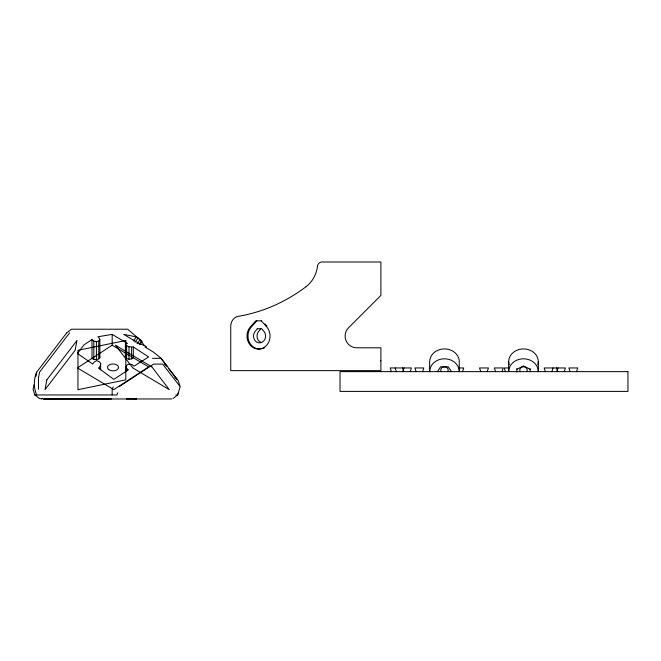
<?xml version="1.0" encoding="UTF-8"?>
<svg xmlns="http://www.w3.org/2000/svg" width="661" height="661" viewBox="0 0 661 661"><rect width="100%" height="100%" fill="white"/><g stroke="black" fill="none" stroke-linecap="round" stroke-linejoin="round"><path stroke-width="0.99" d="M100.274 369.722L100.621 363.657L99.373 361.79L97.01 360.666L94.424 361.782L92.689 364.046L77.395 353.47L84.087 344.761L91.995 339.589L93.812 341.101L96.415 341.679L98.729 341.076L99.869 339.795L99.398 338.225L97.894 336.771L112.18 334.383L127.474 343.489L125.739 343.786L125.383 344.695L125.383 357.064L126.631 358.51L129.002 359.22L131.589 358.923L133.324 357.791L133.324 346.975L129.002 346.851L125.383 344.695M125.383 357.064L125.739 355.444M178.296 392.865L177.652 394.964L172.984 398.525M66.538 333.111L36.669 372.151L35.818 376.39L35.95 375.969M33.942 384.851L33.05 389.197L34.835 394.964L39.495 398.525L42.122 399.004M180.114 386.982L177.652 394.964L175.727 394.964M402.813 371.639L404.036 367.954M410.217 371.639L411.448 367.954L390.213 367.954L391.436 371.639M422.569 371.639L423.792 367.954L414.901 367.954L416.133 371.639M462.51 371.639L463.741 367.954L459.296 367.954M487.207 371.639L488.429 367.954L479.539 367.954L480.77 371.639M502.021 371.639L503.244 367.954L494.354 367.954L495.585 371.639M551.844 371.639L553.067 367.954M556.785 371.639L558.008 367.954M564.188 371.639L565.419 367.954L544.177 367.954L545.408 371.639M576.532 371.639L577.764 367.954L568.873 367.954L570.096 371.639M113.171 386.982L112.155 389.197L112.155 394.964M117.84 392.75L116.823 394.964L34.835 394.964M437.433 371.639L440.647 366.814L448.307 366.814L451.587 371.738M126.144 371.366L126.144 366.351L127.276 364.732L129.589 364.095L132.2 364.674L134.018 366.186L148.609 356.948L133.324 346.975M69.678 332.78L39.553 372.151L38.445 377.918L38.454 389.197M133.274 340.952L136.381 336.903L140.471 340.002M134.96 342.216L138.025 338.209M137.067 343.786L140.132 339.771M139.223 344.34L141.702 341.101L142.107 341.704L140.231 344.158M91.995 339.589L91.995 358.386L93.812 359.468L96.415 359.691L98.729 358.915L99.869 357.436L99.869 339.795M100.274 365.855L98.539 368.094L113.832 379.373L128.432 369.83L126.615 368.326L126.144 366.351M260.814 328.715L258.55 331.483A6.792 6.048 90 0 0 261.475 342.638M256.79 320.825L251.37 326.906A12.964 11.551 90 0 0 249.222 341.902A12.964 11.551 90 0 0 261.235 348.892M66.794 332.78L71.454 329.211L127.672 329.211L141.793 341.175M112.18 345.199L77.395 367.929L113.832 389.626L148.618 366.896L112.18 345.199L112.18 334.383M119.228 386.611L153.683 364.095L162.68 364.062L180.114 386.611L178.33 380.843L161.102 358.328L152.584 358.328M516.869 369.243L523.495 365.93L530.122 369.243M171.695 398.955L43.221 399.004L111.552 398.963M104.149 398.988L103.124 398.988L108.23 398.988M261.368 320.825L255.782 320.825L250.362 326.906A12.964 11.551 -90 0 0 250.362 345.24A12.964 11.551 -90 0 0 266.697 345.24A12.964 11.551 -90 0 0 266.697 326.906L261.277 320.825M380.406 360.766L380.901 360.766M508.681 367.954L504.236 367.954L505.458 371.639M41.337 398.525L42.436 398.525M126.425 398.98L136.406 398.971L135.001 398.971M101.472 398.988L102.356 398.988M136.381 336.903L123.706 334.383L139 343.497L145.205 345.868L146.527 346.851L144.85 346.975L153.402 352.073L160.681 357.956L166.993 366.211L164.771 364.12L165.159 364.765M141.38 341.126L139.884 339.622L143.9 344.86M168.795 368.855L177.09 379.397L174.554 376.836M264.995 323.865L267.027 326.146M556.529 367.954L557.752 371.639M402.557 367.954L403.78 371.639M395.146 367.954L396.377 371.639M99.398 355.825L99.869 357.436M538.31 361.757L538.31 371.639A14.815 12.832 0 0 0 523.495 358.807A14.815 12.832 0 0 0 508.681 371.639L508.681 361.757M530.122 368.623L530.122 371.639M516.869 368.623L516.869 372.085M131.589 347.265L131.589 358.923M129.002 346.851L129.002 359.22M126.631 345.868L126.631 358.51M126.615 368.326L126.615 371.234M100.621 363.657L100.621 369.706M98.729 341.076L98.729 358.915M96.415 341.679L96.415 359.691M93.812 341.101L93.812 359.468M306.068 286.684A185.196 165.01 -90 0 1 238.324 316.313A9.989 8.899 90 0 0 230.747 326.195L230.747 370.639L380.901 370.639L380.901 347.802L356.824 347.802A11.733 11.733 0 0 1 348.529 327.782L380.901 295.409L380.901 261.996L321.857 261.996A4.941 4.404 90 0 0 317.495 266.226A29.795 26.547 90 0 1 306.076 286.684M264.474 347.793A12.964 11.551 90 0 1 262.888 348.479M36.669 394.964A27.754 26.39 -90 0 1 36.669 372.151M509.094 364.765A14.815 12.832 0 0 1 523.495 348.925A14.815 12.832 0 0 1 537.897 364.765M441.267 371.656A3.702 3.206 0 0 1 442.093 367.59A3.702 3.206 0 0 1 446.861 367.59A3.702 3.206 0 0 1 447.687 371.656M520.29 371.656A3.702 3.206 0 0 1 521.116 367.59A3.702 3.206 0 0 1 525.875 367.59A3.702 3.206 0 0 1 526.701 371.656M46.84 379.852L45.006 389.676L75.131 350.305L76.957 340.481L46.84 379.852M257.336 328.715L255.08 331.483A6.792 6.048 -90 0 0 255.32 340.944A6.792 6.048 -90 0 0 263.756 340.944A6.792 6.048 -90 0 0 264.003 331.483L261.739 328.715L257.336 328.715M125.805 340.481L77.957 350.305L77.957 389.676L125.805 379.852L125.805 340.481M627.95 371.639L340.027 371.639L340.027 391.395L627.95 391.395L627.95 371.639M151.865 366.896L115.435 345.199L132.828 367.929L169.257 389.626L151.865 366.896M459.296 371.639L459.296 361.757A14.815 12.832 0 0 0 444.481 348.925A14.815 12.832 0 0 0 429.658 361.757L429.658 371.639A14.815 12.832 0 0 1 444.473 358.807A14.815 12.832 0 0 1 459.296 371.639M108.677 369.59A5.561 3.47 0 0 0 118.187 368.664A5.561 3.47 0 0 0 112.147 363.988A5.561 3.47 0 0 0 108.677 369.59"/></g></svg>
